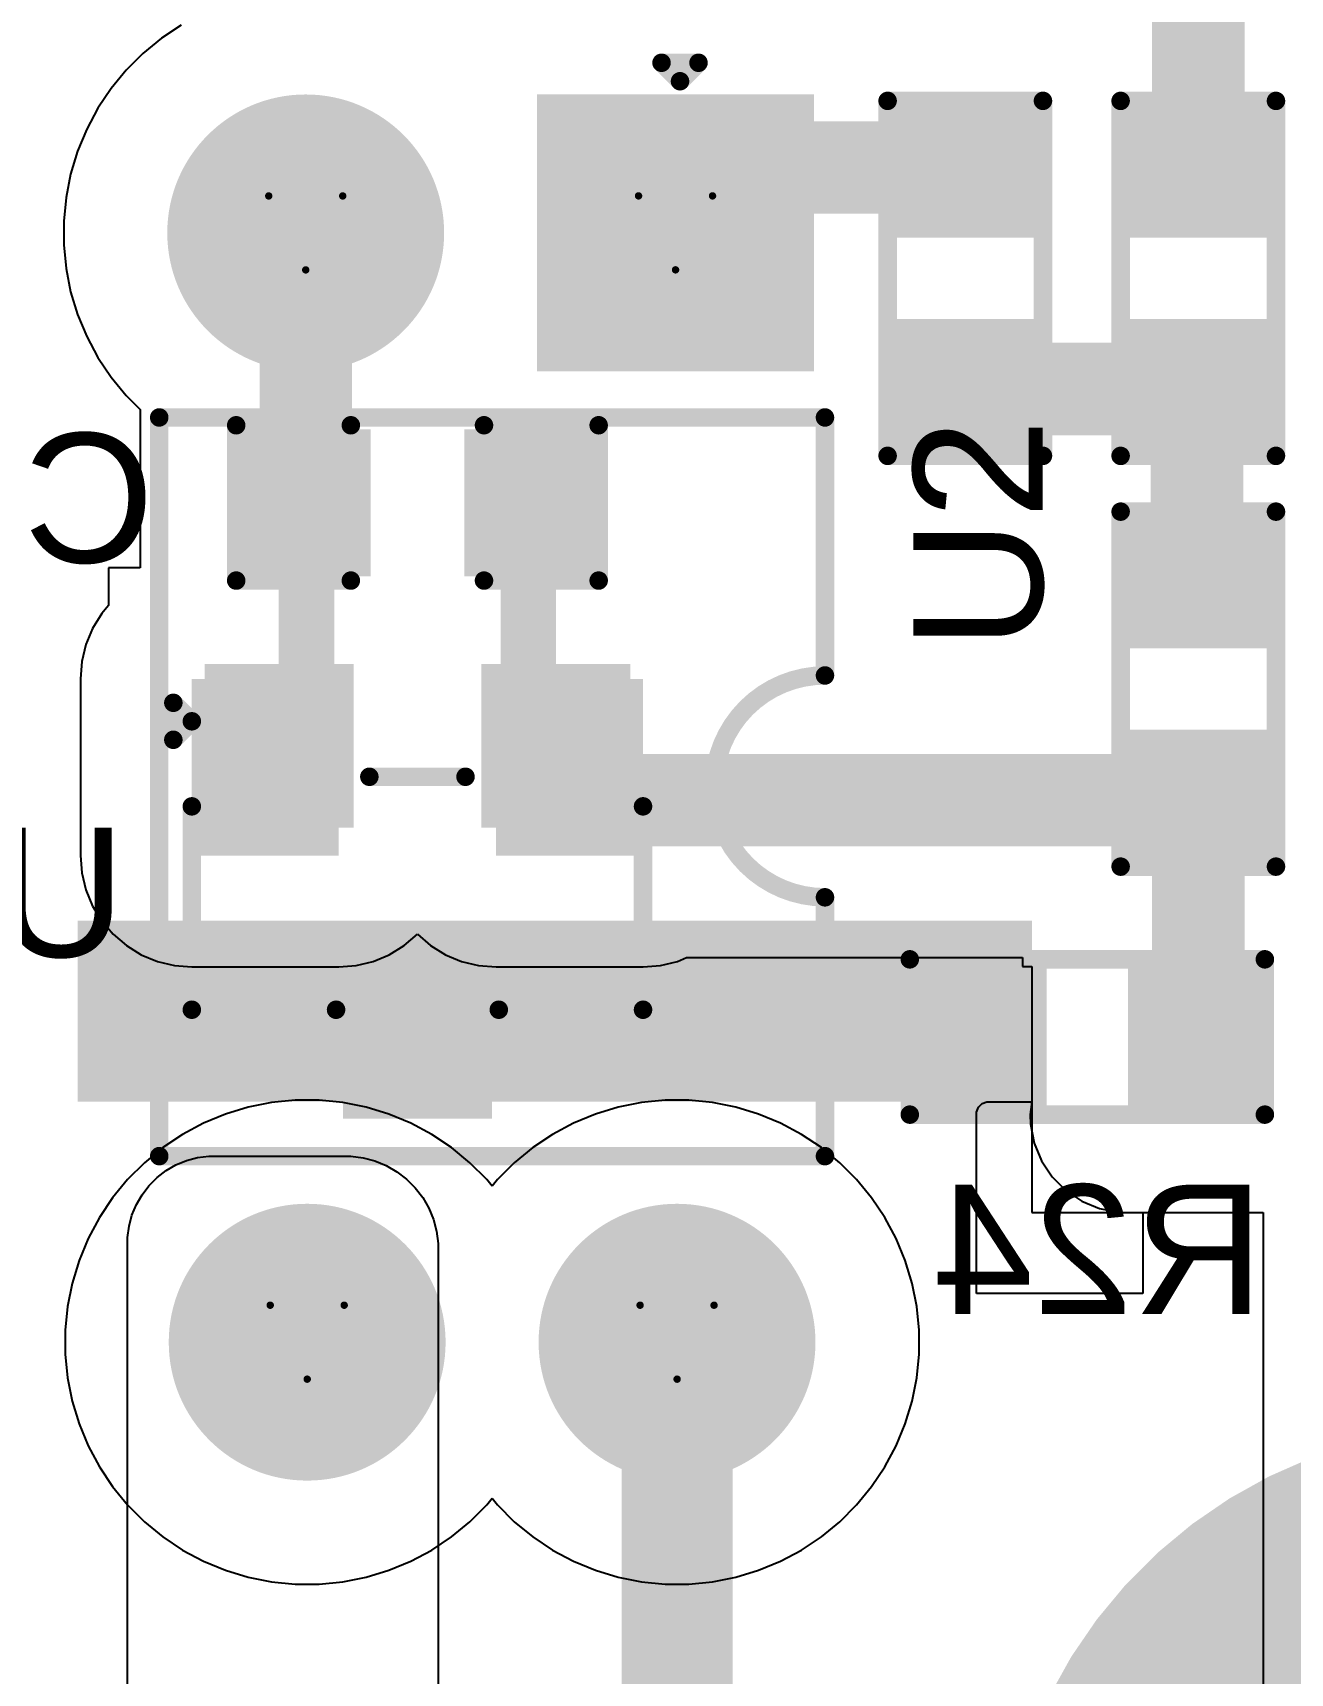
# Model space of a CAD drawing. Header units: inches. Extents: x 0 to 11.2, y -0.2 to 5.5.
# Drawn here: x 1.054 to 1.394, y 1.5865 to 2.0301 of the extents above; entities that cross this region are included whole.
import ezdxf

# ---------------------------------------------------------------- set-up
doc = ezdxf.new("R2010")
doc.units = ezdxf.units.IN
doc.header["$MEASUREMENT"] = 0
for name, color, linetype in [('Bottom Layer', 5, 'Continuous'), ('Bottom Overlay', 54, 'Continuous'), ('Bottom Paste', 16, 'Continuous'), ('Bottom Solder', 6, 'Continuous'), ('Drill Drawing', 1, 'Continuous'), ('Multi-Layer', 9, 'Continuous'), ('Pad Holes', 156, 'Continuous'), ('Top Layer', 1, 'Continuous'), ('Top Overlay', 2, 'Continuous'), ('Top Solder', 216, 'Continuous')]:
    doc.layers.add(name, color=color, linetype=linetype)
doc.styles.add('Arial', font='', dxfattribs={"height": 0.2})
doc.styles.get('Arial').set_extended_font_data('Arial')

# ---------------------------------------------------------------- blocks, each defined once
blk = doc.blocks.new('R___0603_B_30')
at = {"layer": 'Bottom Layer'}
for points in [[(-0.045, -0.0175), (-0.045, 0.0175), (-0.015, 0.0175), (-0.015, -0.0175)], [(0.015, -0.0175), (0.015, 0.0175), (0.045, 0.0175), (0.045, -0.0175)]]:
    blk.add_hatch(color=5, dxfattribs=at).paths.add_polyline_path(points)
at = {"layer": 'Bottom Paste'}
for points in [[(-0.045, -0.0175), (-0.045, 0.0175), (-0.015, 0.0175), (-0.015, -0.0175)], [(0.015, -0.0175), (0.015, 0.0175), (0.045, 0.0175), (0.045, -0.0175)]]:
    blk.add_hatch(color=16, dxfattribs=at).paths.add_polyline_path(points)
at = {"layer": 'Bottom Solder'}
for points in [[(-0.049, -0.0215), (-0.049, 0.0215), (-0.011, 0.0215), (-0.011, -0.0215)], [(0.011, -0.0215), (0.011, 0.0215), (0.049, 0.0215), (0.049, -0.0215)]]:
    blk.add_hatch(color=6, dxfattribs=at).paths.add_polyline_path(points)
at = {"layer": 'Bottom Overlay'}
for points in [[(-0.048, -0.021, 0.005, 0.005, 0), (-0.048, 0.021, 0.005, 0.005, 0)], [(-0.048, 0.021, 0.005, 0.005, 0), (0.048, 0.021, 0.005, 0.005, 0)], [(0.048, -0.021, 0.005, 0.005, 0), (0.048, 0.021, 0.005, 0.005, 0)], [(-0.048, -0.021, 0.005, 0.005, 0), (0.048, -0.021, 0.005, 0.005, 0)]]:
    blk.add_lwpolyline(points, format="xyseb", dxfattribs=at)
for points in [[(-0.04925, 0.021, 0.0025, 0.0025, 1), (-0.04675, 0.021, 0.0025, 0.0025, 1)], [(-0.04925, 0.021, 0.0025, 0.0025, 1), (-0.04675, 0.021, 0.0025, 0.0025, 1)], [(0.04675, 0.021, 0.0025, 0.0025, 1), (0.04925, 0.021, 0.0025, 0.0025, 1)], [(0.04675, 0.021, 0.0025, 0.0025, 1), (0.04925, 0.021, 0.0025, 0.0025, 1)], [(-0.04925, -0.021, 0.0025, 0.0025, 1), (-0.04675, -0.021, 0.0025, 0.0025, 1)], [(-0.04925, -0.021, 0.0025, 0.0025, 1), (-0.04675, -0.021, 0.0025, 0.0025, 1)], [(0.04675, -0.021, 0.0025, 0.0025, 1), (0.04925, -0.021, 0.0025, 0.0025, 1)], [(0.04675, -0.021, 0.0025, 0.0025, 1), (0.04925, -0.021, 0.0025, 0.0025, 1)]]:
    blk.add_lwpolyline(points, format="xyseb", close=True, dxfattribs=at)
blk = doc.blocks.new('R___0603_B_33')
at = {"layer": 'Bottom Layer'}
for points in [[(-0.045, -0.0175), (-0.045, 0.0175), (-0.015, 0.0175), (-0.015, -0.0175)], [(0.015, -0.0175), (0.015, 0.0175), (0.045, 0.0175), (0.045, -0.0175)]]:
    blk.add_hatch(color=5, dxfattribs=at).paths.add_polyline_path(points)
at = {"layer": 'Bottom Paste'}
for points in [[(-0.045, -0.0175), (-0.045, 0.0175), (-0.015, 0.0175), (-0.015, -0.0175)], [(0.015, -0.0175), (0.015, 0.0175), (0.045, 0.0175), (0.045, -0.0175)]]:
    blk.add_hatch(color=16, dxfattribs=at).paths.add_polyline_path(points)
at = {"layer": 'Bottom Solder'}
for points in [[(-0.049, -0.0215), (-0.049, 0.0215), (-0.011, 0.0215), (-0.011, -0.0215)], [(0.011, -0.0215), (0.011, 0.0215), (0.049, 0.0215), (0.049, -0.0215)]]:
    blk.add_hatch(color=6, dxfattribs=at).paths.add_polyline_path(points)
at = {"layer": 'Bottom Overlay'}
for points in [[(-0.048, -0.021, 0.005, 0.005, 0), (-0.048, 0.021, 0.005, 0.005, 0)], [(0.048, 0.021, 0.005, 0.005, 0), (-0.048, 0.021, 0.005, 0.005, 0)], [(0.048, -0.021, 0.005, 0.005, 0), (0.048, 0.021, 0.005, 0.005, 0)], [(0.048, -0.021, 0.005, 0.005, 0), (-0.048, -0.021, 0.005, 0.005, 0)]]:
    blk.add_lwpolyline(points, format="xyseb", dxfattribs=at)
for points in [[(-0.04925, 0.021, 0.0025, 0.0025, 1), (-0.04675, 0.021, 0.0025, 0.0025, 1)], [(-0.04925, 0.021, 0.0025, 0.0025, 1), (-0.04675, 0.021, 0.0025, 0.0025, 1)], [(0.04675, 0.021, 0.0025, 0.0025, 1), (0.04925, 0.021, 0.0025, 0.0025, 1)], [(0.04675, 0.021, 0.0025, 0.0025, 1), (0.04925, 0.021, 0.0025, 0.0025, 1)], [(-0.04925, -0.021, 0.0025, 0.0025, 1), (-0.04675, -0.021, 0.0025, 0.0025, 1)], [(-0.04925, -0.021, 0.0025, 0.0025, 1), (-0.04675, -0.021, 0.0025, 0.0025, 1)], [(0.04675, -0.021, 0.0025, 0.0025, 1), (0.04925, -0.021, 0.0025, 0.0025, 1)], [(0.04675, -0.021, 0.0025, 0.0025, 1), (0.04925, -0.021, 0.0025, 0.0025, 1)]]:
    blk.add_lwpolyline(points, format="xyseb", close=True, dxfattribs=at)
blk = doc.blocks.new('SOT_23_B_80')
at = {"layer": 'Bottom Layer'}
for points in [[(-0.05354, 0.05748), (-0.02126, 0.05748), (-0.02126, 0.02126), (-0.05354, 0.02126)], [(0.02126, 0.05748), (0.05354, 0.05748), (0.05354, 0.02126), (0.02126, 0.02126)], [(-0.01614, -0.02126), (0.01614, -0.02126), (0.01614, -0.05748), (-0.01614, -0.05748)]]:
    blk.add_hatch(color=5, dxfattribs=at).paths.add_polyline_path(points)
at = {"layer": 'Bottom Paste'}
for points in [[(-0.05354, 0.05748), (-0.02126, 0.05748), (-0.02126, 0.02126), (-0.05354, 0.02126)], [(0.02126, 0.05748), (0.05354, 0.05748), (0.05354, 0.02126), (0.02126, 0.02126)], [(-0.01614, -0.02126), (0.01614, -0.02126), (0.01614, -0.05748), (-0.01614, -0.05748)]]:
    blk.add_hatch(color=16, dxfattribs=at).paths.add_polyline_path(points)
at = {"layer": 'Bottom Solder'}
for points in [[(-0.05754, 0.06148), (-0.01726, 0.06148), (-0.01726, 0.01726), (-0.05754, 0.01726)], [(0.01726, 0.06148), (0.05754, 0.06148), (0.05754, 0.01726), (0.01726, 0.01726)], [(-0.02014, -0.01726), (0.02014, -0.01726), (0.02014, -0.06148), (-0.02014, -0.06148)]]:
    blk.add_hatch(color=6, dxfattribs=at).paths.add_polyline_path(points)
at = {"layer": 'Bottom Overlay'}
for points in [[(-0.066, 0.051, 0.005, 0.005, 0), (-0.061, 0.046, 0.005, 0.005, 0)], [(-0.066, 0.041, 0.005, 0.005, 0), (-0.066, 0.051, 0.005, 0.005, 0)], [(-0.066, 0.041, 0.005, 0.005, 0), (-0.061, 0.046, 0.005, 0.005, 0)], [(-0.013, 0.031, 0.005, 0.005, 0), (0.013, 0.031, 0.005, 0.005, 0)], [(-0.061, -0.032, 0.005, 0.005, 0), (-0.061, 0.023, 0.005, 0.005, 0)], [(0.061, -0.032, 0.005, 0.005, 0), (0.061, 0.023, 0.005, 0.005, 0)], [(-0.061, -0.032, 0.005, 0.005, 0), (-0.022, -0.032, 0.005, 0.005, 0)], [(0.022, -0.032, 0.005, 0.005, 0), (0.061, -0.032, 0.005, 0.005, 0)]]:
    blk.add_lwpolyline(points, format="xyseb", dxfattribs=at)
for points in [[(-0.06725, 0.051, 0.0025, 0.0025, 1), (-0.06475, 0.051, 0.0025, 0.0025, 1)], [(-0.06725, 0.051, 0.0025, 0.0025, 1), (-0.06475, 0.051, 0.0025, 0.0025, 1)], [(-0.06225, 0.046, 0.0025, 0.0025, 1), (-0.05975, 0.046, 0.0025, 0.0025, 1)], [(-0.06225, 0.046, 0.0025, 0.0025, 1), (-0.05975, 0.046, 0.0025, 0.0025, 1)], [(-0.06725, 0.041, 0.0025, 0.0025, 1), (-0.06475, 0.041, 0.0025, 0.0025, 1)], [(-0.06725, 0.041, 0.0025, 0.0025, 1), (-0.06475, 0.041, 0.0025, 0.0025, 1)], [(-0.01425, 0.031, 0.0025, 0.0025, 1), (-0.01175, 0.031, 0.0025, 0.0025, 1)], [(0.01175, 0.031, 0.0025, 0.0025, 1), (0.01425, 0.031, 0.0025, 0.0025, 1)], [(-0.06225, 0.023, 0.0025, 0.0025, 1), (-0.05975, 0.023, 0.0025, 0.0025, 1)], [(0.05975, 0.023, 0.0025, 0.0025, 1), (0.06225, 0.023, 0.0025, 0.0025, 1)], [(-0.06225, -0.032, 0.0025, 0.0025, 1), (-0.05975, -0.032, 0.0025, 0.0025, 1)], [(-0.06225, -0.032, 0.0025, 0.0025, 1), (-0.05975, -0.032, 0.0025, 0.0025, 1)], [(-0.02325, -0.032, 0.0025, 0.0025, 1), (-0.02075, -0.032, 0.0025, 0.0025, 1)], [(0.02075, -0.032, 0.0025, 0.0025, 1), (0.02325, -0.032, 0.0025, 0.0025, 1)], [(0.05975, -0.032, 0.0025, 0.0025, 1), (0.06225, -0.032, 0.0025, 0.0025, 1)], [(0.05975, -0.032, 0.0025, 0.0025, 1), (0.06225, -0.032, 0.0025, 0.0025, 1)]]:
    blk.add_lwpolyline(points, format="xyseb", close=True, dxfattribs=at)
blk = doc.blocks.new('DIP_4_81')
at = {"layer": 'Bottom Layer'}
blk.add_hatch(color=5, dxfattribs=at).paths.add_polyline_path([(-0.18544, 0.01436), (-0.18544, 0.08522), (-0.11457, 0.08522), (-0.11457, 0.01436)])
h = blk.add_hatch(color=5, dxfattribs=at)
edge = h.paths.add_edge_path()
edge.add_arc((0.15, 0.05019), 0.03543, 0, 360)
h = blk.add_hatch(color=5, dxfattribs=at)
edge = h.paths.add_edge_path()
edge.add_arc((-0.15, -0.05021), 0.03543, 0, 360)
h = blk.add_hatch(color=5, dxfattribs=at)
edge = h.paths.add_edge_path()
edge.add_arc((0.15, -0.04981), 0.03543, 0, 360)
at = {"layer": 'Bottom Solder'}
blk.add_hatch(color=6, dxfattribs=at).paths.add_polyline_path([(-0.18744, 0.01236), (-0.18744, 0.08722), (-0.11257, 0.08722), (-0.11257, 0.01236)])
h = blk.add_hatch(color=6, dxfattribs=at)
edge = h.paths.add_edge_path()
edge.add_arc((0.15, 0.05019), 0.03743, 0, 360)
h = blk.add_hatch(color=6, dxfattribs=at)
edge = h.paths.add_edge_path()
edge.add_arc((-0.15, -0.05021), 0.03743, 0, 360)
h = blk.add_hatch(color=6, dxfattribs=at)
edge = h.paths.add_edge_path()
edge.add_arc((0.15, -0.04981), 0.03743, 0, 360)
at = {"layer": 'Multi-Layer'}
blk.add_hatch(color=9, dxfattribs=at).paths.add_polyline_path([(-0.18544, 0.01436), (-0.18544, 0.08522), (-0.11457, 0.08522), (-0.11457, 0.01436)])
h = blk.add_hatch(color=9, dxfattribs=at)
edge = h.paths.add_edge_path()
edge.add_arc((0.15, 0.05019), 0.03543, 0, 360)
h = blk.add_hatch(color=9, dxfattribs=at)
edge = h.paths.add_edge_path()
edge.add_arc((-0.15, -0.05021), 0.03543, 0, 360)
h = blk.add_hatch(color=9, dxfattribs=at)
edge = h.paths.add_edge_path()
edge.add_arc((0.15, -0.04981), 0.03543, 0, 360)
at = {"layer": 'Pad Holes'}
h = blk.add_hatch(color=7, dxfattribs=at)
edge = h.paths.add_edge_path()
edge.add_arc((-0.15, 0.04979), 0.01969, 0, 360)
h = blk.add_hatch(color=7, dxfattribs=at)
edge = h.paths.add_edge_path()
edge.add_arc((0.15, 0.0502), 0.01969, 0, 360)
h = blk.add_hatch(color=7, dxfattribs=at)
edge = h.paths.add_edge_path()
edge.add_arc((-0.14999, -0.0502), 0.01969, 0, 360)
h = blk.add_hatch(color=7, dxfattribs=at)
edge = h.paths.add_edge_path()
edge.add_arc((0.15, -0.0498), 0.01969, 0, 360)
at = {"layer": 'Top Layer'}
blk.add_hatch(color=1, dxfattribs=at).paths.add_polyline_path([(-0.18544, 0.01436), (-0.18544, 0.08522), (-0.11457, 0.08522), (-0.11457, 0.01436)])
h = blk.add_hatch(color=1, dxfattribs=at)
edge = h.paths.add_edge_path()
edge.add_arc((0.15, 0.05019), 0.03543, 0, 360)
h = blk.add_hatch(color=1, dxfattribs=at)
edge = h.paths.add_edge_path()
edge.add_arc((-0.15, -0.05021), 0.03543, 0, 360)
h = blk.add_hatch(color=1, dxfattribs=at)
edge = h.paths.add_edge_path()
edge.add_arc((0.15, -0.04981), 0.03543, 0, 360)
at = {"layer": 'Top Solder'}
blk.add_hatch(color=216, dxfattribs=at).paths.add_polyline_path([(-0.18744, 0.01236), (-0.18744, 0.08722), (-0.11257, 0.08722), (-0.11257, 0.01236)])
h = blk.add_hatch(color=216, dxfattribs=at)
edge = h.paths.add_edge_path()
edge.add_arc((0.15, 0.05019), 0.03743, 0, 360)
h = blk.add_hatch(color=216, dxfattribs=at)
edge = h.paths.add_edge_path()
edge.add_arc((-0.15, -0.05021), 0.03743, 0, 360)
h = blk.add_hatch(color=216, dxfattribs=at)
edge = h.paths.add_edge_path()
edge.add_arc((0.15, -0.04981), 0.03743, 0, 360)
at = {"layer": 'Top Overlay'}
for points in [[(-0.03031, 0.09019, 0.005, 0.005, 0), (-0.10008, 0.09019, 0.005, 0.005, 0)], [(-0.10008, -0.08981, 0.005, 0.005, 0), (-0.10008, 0.09019, 0.005, 0.005, 0)], [(0.02969, 0.09019, 0.005, 0.005, -1), (-0.03031, 0.09019, 0.005, 0.005, 0)], [(0.02969, 0.09019, 0.005, 0.005, 0), (0.09969, 0.09019, 0.005, 0.005, 0)], [(0.09969, -0.08981, 0.005, 0.005, 0), (0.09969, 0.09019, 0.005, 0.005, 0)], [(-0.191, 0.051, 0.005, 0.005, 0), (-0.196, 0.056, 0.005, 0.005, 0)], [(-0.196, 0.046, 0.005, 0.005, 0), (-0.196, 0.056, 0.005, 0.005, 0)], [(-0.196, 0.046, 0.005, 0.005, 0), (-0.191, 0.051, 0.005, 0.005, 0)], [(0.09969, -0.08981, 0.005, 0.005, 0), (-0.10008, -0.08981, 0.005, 0.005, 0)]]:
    blk.add_lwpolyline(points, format="xyseb", dxfattribs=at)
for points in [[(-0.10133, 0.09019, 0.0025, 0.0025, 1), (-0.09883, 0.09019, 0.0025, 0.0025, 1)], [(-0.10133, 0.09019, 0.0025, 0.0025, 1), (-0.09883, 0.09019, 0.0025, 0.0025, 1)], [(-0.03156, 0.09019, 0.0025, 0.0025, 1), (-0.02906, 0.09019, 0.0025, 0.0025, 1)], [(-0.03156, 0.09019, 0.0025, 0.0025, 1), (-0.02906, 0.09019, 0.0025, 0.0025, 1)], [(0.02844, 0.09019, 0.0025, 0.0025, 1), (0.03094, 0.09019, 0.0025, 0.0025, 1)], [(0.02844, 0.09019, 0.0025, 0.0025, 1), (0.03094, 0.09019, 0.0025, 0.0025, 1)], [(0.09844, 0.09019, 0.0025, 0.0025, 1), (0.10094, 0.09019, 0.0025, 0.0025, 1)], [(0.09844, 0.09019, 0.0025, 0.0025, 1), (0.10094, 0.09019, 0.0025, 0.0025, 1)], [(-0.19725, 0.056, 0.0025, 0.0025, 1), (-0.19475, 0.056, 0.0025, 0.0025, 1)], [(-0.19725, 0.056, 0.0025, 0.0025, 1), (-0.19475, 0.056, 0.0025, 0.0025, 1)], [(-0.19225, 0.051, 0.0025, 0.0025, 1), (-0.18975, 0.051, 0.0025, 0.0025, 1)], [(-0.19225, 0.051, 0.0025, 0.0025, 1), (-0.18975, 0.051, 0.0025, 0.0025, 1)], [(-0.19725, 0.046, 0.0025, 0.0025, 1), (-0.19475, 0.046, 0.0025, 0.0025, 1)], [(-0.19725, 0.046, 0.0025, 0.0025, 1), (-0.19475, 0.046, 0.0025, 0.0025, 1)], [(-0.10133, -0.08981, 0.0025, 0.0025, 1), (-0.09883, -0.08981, 0.0025, 0.0025, 1)], [(-0.10133, -0.08981, 0.0025, 0.0025, 1), (-0.09883, -0.08981, 0.0025, 0.0025, 1)], [(0.09844, -0.08981, 0.0025, 0.0025, 1), (0.10094, -0.08981, 0.0025, 0.0025, 1)], [(0.09844, -0.08981, 0.0025, 0.0025, 1), (0.10094, -0.08981, 0.0025, 0.0025, 1)]]:
    blk.add_lwpolyline(points, format="xyseb", close=True, dxfattribs=at)
blk = doc.blocks.new('R___0603_B_84')
at = {"layer": 'Bottom Layer'}
for points in [[(-0.045, -0.0175), (-0.045, 0.0175), (-0.015, 0.0175), (-0.015, -0.0175)], [(0.015, -0.0175), (0.015, 0.0175), (0.045, 0.0175), (0.045, -0.0175)]]:
    blk.add_hatch(color=5, dxfattribs=at).paths.add_polyline_path(points)
at = {"layer": 'Bottom Paste'}
for points in [[(-0.045, -0.0175), (-0.045, 0.0175), (-0.015, 0.0175), (-0.015, -0.0175)], [(0.015, -0.0175), (0.015, 0.0175), (0.045, 0.0175), (0.045, -0.0175)]]:
    blk.add_hatch(color=16, dxfattribs=at).paths.add_polyline_path(points)
at = {"layer": 'Bottom Solder'}
for points in [[(-0.049, -0.0215), (-0.049, 0.0215), (-0.011, 0.0215), (-0.011, -0.0215)], [(0.011, -0.0215), (0.011, 0.0215), (0.049, 0.0215), (0.049, -0.0215)]]:
    blk.add_hatch(color=6, dxfattribs=at).paths.add_polyline_path(points)
at = {"layer": 'Bottom Overlay'}
for points in [[(-0.048, 0.021, 0.005, 0.005, 0), (-0.048, -0.021, 0.005, 0.005, 0)], [(-0.048, 0.021, 0.005, 0.005, 0), (0.048, 0.021, 0.005, 0.005, 0)], [(0.048, 0.021, 0.005, 0.005, 0), (0.048, -0.021, 0.005, 0.005, 0)], [(-0.048, -0.021, 0.005, 0.005, 0), (0.048, -0.021, 0.005, 0.005, 0)]]:
    blk.add_lwpolyline(points, format="xyseb", dxfattribs=at)
for points in [[(-0.04925, 0.021, 0.0025, 0.0025, 1), (-0.04675, 0.021, 0.0025, 0.0025, 1)], [(-0.04925, 0.021, 0.0025, 0.0025, 1), (-0.04675, 0.021, 0.0025, 0.0025, 1)], [(0.04675, 0.021, 0.0025, 0.0025, 1), (0.04925, 0.021, 0.0025, 0.0025, 1)], [(0.04675, 0.021, 0.0025, 0.0025, 1), (0.04925, 0.021, 0.0025, 0.0025, 1)], [(-0.04925, -0.021, 0.0025, 0.0025, 1), (-0.04675, -0.021, 0.0025, 0.0025, 1)], [(-0.04925, -0.021, 0.0025, 0.0025, 1), (-0.04675, -0.021, 0.0025, 0.0025, 1)], [(0.04675, -0.021, 0.0025, 0.0025, 1), (0.04925, -0.021, 0.0025, 0.0025, 1)], [(0.04675, -0.021, 0.0025, 0.0025, 1), (0.04925, -0.021, 0.0025, 0.0025, 1)]]:
    blk.add_lwpolyline(points, format="xyseb", close=True, dxfattribs=at)
blk = doc.blocks.new('R___0603_B_86')
at = {"layer": 'Bottom Layer'}
for points in [[(-0.045, -0.0175), (-0.045, 0.0175), (-0.015, 0.0175), (-0.015, -0.0175)], [(0.015, -0.0175), (0.015, 0.0175), (0.045, 0.0175), (0.045, -0.0175)]]:
    blk.add_hatch(color=5, dxfattribs=at).paths.add_polyline_path(points)
at = {"layer": 'Bottom Paste'}
for points in [[(-0.045, -0.0175), (-0.045, 0.0175), (-0.015, 0.0175), (-0.015, -0.0175)], [(0.015, -0.0175), (0.015, 0.0175), (0.045, 0.0175), (0.045, -0.0175)]]:
    blk.add_hatch(color=16, dxfattribs=at).paths.add_polyline_path(points)
at = {"layer": 'Bottom Solder'}
for points in [[(-0.049, -0.0215), (-0.049, 0.0215), (-0.011, 0.0215), (-0.011, -0.0215)], [(0.011, -0.0215), (0.011, 0.0215), (0.049, 0.0215), (0.049, -0.0215)]]:
    blk.add_hatch(color=6, dxfattribs=at).paths.add_polyline_path(points)
at = {"layer": 'Bottom Overlay'}
for points in [[(-0.048, 0.021, 0.005, 0.005, 0), (-0.048, -0.021, 0.005, 0.005, 0)], [(-0.048, 0.021, 0.005, 0.005, 0), (0.048, 0.021, 0.005, 0.005, 0)], [(0.048, 0.021, 0.005, 0.005, 0), (0.048, -0.021, 0.005, 0.005, 0)], [(-0.048, -0.021, 0.005, 0.005, 0), (0.048, -0.021, 0.005, 0.005, 0)]]:
    blk.add_lwpolyline(points, format="xyseb", dxfattribs=at)
for points in [[(-0.04925, 0.021, 0.0025, 0.0025, 1), (-0.04675, 0.021, 0.0025, 0.0025, 1)], [(-0.04925, 0.021, 0.0025, 0.0025, 1), (-0.04675, 0.021, 0.0025, 0.0025, 1)], [(0.04675, 0.021, 0.0025, 0.0025, 1), (0.04925, 0.021, 0.0025, 0.0025, 1)], [(0.04675, 0.021, 0.0025, 0.0025, 1), (0.04925, 0.021, 0.0025, 0.0025, 1)], [(-0.04925, -0.021, 0.0025, 0.0025, 1), (-0.04675, -0.021, 0.0025, 0.0025, 1)], [(-0.04925, -0.021, 0.0025, 0.0025, 1), (-0.04675, -0.021, 0.0025, 0.0025, 1)], [(0.04675, -0.021, 0.0025, 0.0025, 1), (0.04925, -0.021, 0.0025, 0.0025, 1)], [(0.04675, -0.021, 0.0025, 0.0025, 1), (0.04925, -0.021, 0.0025, 0.0025, 1)]]:
    blk.add_lwpolyline(points, format="xyseb", close=True, dxfattribs=at)
blk = doc.blocks.new('C___0603_B_92')
at = {"layer": 'Bottom Layer'}
for points in [[(-0.045, -0.0175), (-0.045, 0.0175), (-0.015, 0.0175), (-0.015, -0.0175)], [(0.015, -0.0175), (0.015, 0.0175), (0.045, 0.0175), (0.045, -0.0175)]]:
    blk.add_hatch(color=5, dxfattribs=at).paths.add_polyline_path(points)
at = {"layer": 'Bottom Paste'}
for points in [[(-0.045, -0.0175), (-0.045, 0.0175), (-0.015, 0.0175), (-0.015, -0.0175)], [(0.015, -0.0175), (0.015, 0.0175), (0.045, 0.0175), (0.045, -0.0175)]]:
    blk.add_hatch(color=16, dxfattribs=at).paths.add_polyline_path(points)
at = {"layer": 'Bottom Solder'}
for points in [[(-0.04736, -0.01986), (-0.04736, 0.01986), (-0.01264, 0.01986), (-0.01264, -0.01986)], [(0.01264, -0.01986), (0.01264, 0.01986), (0.04736, 0.01986), (0.04736, -0.01986)]]:
    blk.add_hatch(color=6, dxfattribs=at).paths.add_polyline_path(points)
at = {"layer": 'Bottom Overlay'}
for points in [[(-0.018, 0.021, 0.005, 0.005, 0), (-0.049, 0.021, 0.005, 0.005, 0)], [(-0.049, 0.021, 0.005, 0.005, 0), (-0.049, -0.021, 0.005, 0.005, 0)], [(0.049, 0.021, 0.005, 0.005, 0), (0.018, 0.021, 0.005, 0.005, 0)], [(0.049, 0.021, 0.005, 0.005, 0), (0.049, -0.021, 0.005, 0.005, 0)], [(-0.018, -0.021, 0.005, 0.005, 0), (-0.049, -0.021, 0.005, 0.005, 0)], [(0.049, -0.021, 0.005, 0.005, 0), (0.018, -0.021, 0.005, 0.005, 0)]]:
    blk.add_lwpolyline(points, format="xyseb", dxfattribs=at)
for points in [[(-0.05025, 0.021, 0.0025, 0.0025, 1), (-0.04775, 0.021, 0.0025, 0.0025, 1)], [(-0.05025, 0.021, 0.0025, 0.0025, 1), (-0.04775, 0.021, 0.0025, 0.0025, 1)], [(-0.01925, 0.021, 0.0025, 0.0025, 1), (-0.01675, 0.021, 0.0025, 0.0025, 1)], [(0.01675, 0.021, 0.0025, 0.0025, 1), (0.01925, 0.021, 0.0025, 0.0025, 1)], [(0.04775, 0.021, 0.0025, 0.0025, 1), (0.05025, 0.021, 0.0025, 0.0025, 1)], [(0.04775, 0.021, 0.0025, 0.0025, 1), (0.05025, 0.021, 0.0025, 0.0025, 1)], [(-0.05025, -0.021, 0.0025, 0.0025, 1), (-0.04775, -0.021, 0.0025, 0.0025, 1)], [(-0.05025, -0.021, 0.0025, 0.0025, 1), (-0.04775, -0.021, 0.0025, 0.0025, 1)], [(-0.01925, -0.021, 0.0025, 0.0025, 1), (-0.01675, -0.021, 0.0025, 0.0025, 1)], [(0.01675, -0.021, 0.0025, 0.0025, 1), (0.01925, -0.021, 0.0025, 0.0025, 1)], [(0.04775, -0.021, 0.0025, 0.0025, 1), (0.05025, -0.021, 0.0025, 0.0025, 1)], [(0.04775, -0.021, 0.0025, 0.0025, 1), (0.05025, -0.021, 0.0025, 0.0025, 1)]]:
    blk.add_lwpolyline(points, format="xyseb", close=True, dxfattribs=at)

msp = doc.modelspace()

# ---------------------------------------------------------------- hatches: boundary and pattern name
at = {"layer": 'Bottom Layer'}
for points in [[(1.13674, 1.85539), (1.097, 1.85539), (1.097, 1.80761), (1.13674, 1.80761)], [(1.17926, 1.80761), (1.219, 1.80761), (1.219, 1.85539), (1.17926, 1.85539)], [(1.06611, 1.74104), (1.32413, 1.74104), (1.32413, 1.79), (1.06611, 1.79)]]:
    msp.add_hatch(color=5, dxfattribs=at).paths.add_polyline_path(points)

# ---------------------------------------------------------------- linework, layer by layer
for p, q in [((1.09411, 2.03219), (1.08876, 2.02862)), ((1.08876, 2.02862), (1.08379, 2.02454)), ((1.08379, 2.02454), (1.07925, 2.01999)), ((1.07925, 2.01999), (1.07517, 2.01502)), ((1.07517, 2.01502), (1.0716, 2.00968)), ((1.0716, 2.00968), (1.06857, 2.00401)), ((1.06857, 2.00401), (1.06611, 1.99807)), ((1.06611, 1.99807), (1.06424, 1.99191)), ((1.06424, 1.99191), (1.06299, 1.98561)), ((1.06299, 1.98561), (1.06236, 1.97921)), ((1.06236, 1.97921), (1.06236, 1.97278)), ((1.06236, 1.97278), (1.06299, 1.96638)), ((1.06299, 1.96638), (1.06424, 1.96008)), ((1.06424, 1.96008), (1.06611, 1.95393)), ((1.06611, 1.95393), (1.06857, 1.94799)), ((1.06857, 1.94799), (1.0716, 1.94232)), ((1.0716, 1.94232), (1.07517, 1.93697)), ((1.07517, 1.93697), (1.07925, 1.932)), ((1.07925, 1.932), (1.083, 1.92825)), ((1.083, 1.92825), (1.083, 1.88539)), ((1.083, 1.88539), (1.07446, 1.88539)), ((1.07446, 1.88539), (1.07446, 1.87519)), ((1.07265, 1.87308), (1.07019, 1.86905)), ((1.07446, 1.87519), (1.07265, 1.87308)), ((1.07019, 1.86905), (1.06838, 1.86469)), ((1.06838, 1.86469), (1.06728, 1.8601)), ((1.06728, 1.8601), (1.06691, 1.85539)), ((1.06691, 1.85539), (1.06691, 1.80761)), ((1.06691, 1.80761), (1.06728, 1.8029)), ((1.06728, 1.8029), (1.06838, 1.79831)), ((1.06838, 1.79831), (1.07019, 1.79395)), ((1.07019, 1.79395), (1.07265, 1.78992)), ((1.07265, 1.78992), (1.07572, 1.78633)), ((1.07572, 1.78633), (1.07931, 1.78326)), ((1.15443, 1.78326), (1.158, 1.78631)), ((1.158, 1.78631), (1.16157, 1.78326)), ((1.07931, 1.78326), (1.08334, 1.7808)), ((1.08334, 1.7808), (1.0877, 1.77899)), ((1.0877, 1.77899), (1.09229, 1.77789)), ((1.14145, 1.77789), (1.14604, 1.77899)), ((1.14604, 1.77899), (1.1504, 1.7808)), ((1.1504, 1.7808), (1.15443, 1.78326)), ((1.16157, 1.78326), (1.1656, 1.7808)), ((1.1656, 1.7808), (1.16996, 1.77899)), ((1.16996, 1.77899), (1.17455, 1.77789)), ((1.22371, 1.77789), (1.2283, 1.77899)), ((1.2283, 1.77899), (1.23078, 1.78002)), ((1.23078, 1.78002), (1.32163, 1.78002)), ((1.32163, 1.78002), (1.32163, 1.77761)), ((1.09229, 1.77789), (1.097, 1.77752)), ((1.097, 1.77752), (1.13674, 1.77752)), ((1.13674, 1.77752), (1.14145, 1.77789)), ((1.17455, 1.77789), (1.17926, 1.77752)), ((1.17926, 1.77752), (1.219, 1.77752)), ((1.219, 1.77752), (1.22371, 1.77789)), ((1.32163, 1.77761), (1.32413, 1.77761)), ((1.32413, 1.77761), (1.32413, 1.71104)), ((1.11227, 1.73954), (1.10612, 1.73768)), ((1.11858, 1.7408), (1.11227, 1.73954)), ((1.12498, 1.74143), (1.11858, 1.7408)), ((1.1314, 1.74143), (1.12498, 1.74143)), ((1.1378, 1.7408), (1.1314, 1.74143)), ((1.14411, 1.73954), (1.1378, 1.7408)), ((1.15026, 1.73768), (1.14411, 1.73954)), ((1.21227, 1.73954), (1.20612, 1.73768)), ((1.21858, 1.7408), (1.21227, 1.73954)), ((1.22498, 1.74143), (1.21858, 1.7408)), ((1.2314, 1.74143), (1.22498, 1.74143)), ((1.2378, 1.7408), (1.2314, 1.74143)), ((1.24411, 1.73954), (1.2378, 1.7408)), ((1.25026, 1.73768), (1.24411, 1.73954)), ((1.30913, 1.73824), (1.30966, 1.73952)), ((1.30966, 1.73952), (1.31065, 1.74051)), ((1.31065, 1.74051), (1.31193, 1.74104)), ((1.31193, 1.74104), (1.31263, 1.74104)), ((1.31263, 1.74104), (1.31263, 1.74104)), ((1.31263, 1.74104), (1.32413, 1.74104)), ((1.32413, 1.74104), (1.32363, 1.73754)), ((1.10018, 1.73522), (1.09451, 1.73219)), ((1.10612, 1.73768), (1.10018, 1.73522)), ((1.1562, 1.73522), (1.15026, 1.73768)), ((1.16187, 1.73219), (1.1562, 1.73522)), ((1.20018, 1.73522), (1.19451, 1.73219)), ((1.20612, 1.73768), (1.20018, 1.73522)), ((1.2562, 1.73522), (1.25026, 1.73768)), ((1.26187, 1.73219), (1.2562, 1.73522)), ((1.30913, 1.73754), (1.30913, 1.73824)), ((1.30913, 1.68921), (1.30913, 1.73754)), ((1.32363, 1.73754), (1.32376, 1.73494)), ((1.32376, 1.73494), (1.32477, 1.72985)), ((1.09451, 1.73219), (1.08916, 1.72862)), ((1.16722, 1.72862), (1.16187, 1.73219)), ((1.19451, 1.73219), (1.18916, 1.72862)), ((1.26722, 1.72862), (1.26187, 1.73219)), ((1.08916, 1.72862), (1.08419, 1.72454)), ((1.17219, 1.72454), (1.16722, 1.72862)), ((1.18916, 1.72862), (1.18419, 1.72454)), ((1.27219, 1.72454), (1.26722, 1.72862)), ((1.32477, 1.72985), (1.32676, 1.72505)), ((1.08419, 1.72454), (1.07965, 1.71999)), ((1.17673, 1.71999), (1.17219, 1.72454)), ((1.18419, 1.72454), (1.17965, 1.71999)), ((1.27673, 1.71999), (1.27219, 1.72454)), ((1.32676, 1.72505), (1.32965, 1.72073)), ((1.07965, 1.71999), (1.07557, 1.71502)), ((1.17819, 1.71821), (1.17673, 1.71999)), ((1.17965, 1.71999), (1.17819, 1.71821)), ((1.28081, 1.71502), (1.27673, 1.71999)), ((1.32965, 1.72073), (1.33332, 1.71706)), ((1.33332, 1.71706), (1.33764, 1.71417)), ((1.07557, 1.71502), (1.072, 1.70968)), ((1.28438, 1.70968), (1.28081, 1.71502)), ((1.33764, 1.71417), (1.34244, 1.71218)), ((1.072, 1.70968), (1.06897, 1.70401)), ((1.28741, 1.70401), (1.28438, 1.70968)), ((1.32413, 1.71104), (1.38663, 1.71104)), ((1.34244, 1.71218), (1.34753, 1.71117)), ((1.34753, 1.71117), (1.35013, 1.71104)), ((1.35013, 1.71104), (1.35013, 1.71104)), ((1.35013, 1.71104), (1.35413, 1.71104)), ((1.35413, 1.71104), (1.35413, 1.68921)), ((1.38663, 1.71104), (1.38663, 1.49536)), ((1.06897, 1.70401), (1.06651, 1.69807)), ((1.28987, 1.69807), (1.28741, 1.70401)), ((1.06651, 1.69807), (1.06464, 1.69191)), ((1.29174, 1.69191), (1.28987, 1.69807)), ((1.06464, 1.69191), (1.06339, 1.68561)), ((1.29299, 1.68561), (1.29174, 1.69191)), ((1.35413, 1.68921), (1.30913, 1.68921)), ((1.06339, 1.68561), (1.06276, 1.67921)), ((1.29362, 1.67921), (1.29299, 1.68561)), ((1.06276, 1.67921), (1.06276, 1.67278)), ((1.29362, 1.67278), (1.29362, 1.67921)), ((1.06276, 1.67278), (1.06339, 1.66638)), ((1.29299, 1.66638), (1.29362, 1.67278)), ((1.06339, 1.66638), (1.06464, 1.66008)), ((1.29174, 1.66008), (1.29299, 1.66638)), ((1.06464, 1.66008), (1.06651, 1.65393)), ((1.28987, 1.65393), (1.29174, 1.66008)), ((1.06651, 1.65393), (1.06897, 1.64799)), ((1.28741, 1.64799), (1.28987, 1.65393)), ((1.06897, 1.64799), (1.072, 1.64232)), ((1.28438, 1.64232), (1.28741, 1.64799)), ((1.072, 1.64232), (1.07557, 1.63697)), ((1.28081, 1.63697), (1.28438, 1.64232)), ((1.07557, 1.63697), (1.07965, 1.632)), ((1.27673, 1.632), (1.28081, 1.63697)), ((1.17673, 1.632), (1.17819, 1.63378)), ((1.17819, 1.63378), (1.17965, 1.632)), ((1.07965, 1.632), (1.08419, 1.62745)), ((1.17219, 1.62745), (1.17673, 1.632)), ((1.17965, 1.632), (1.18419, 1.62745)), ((1.27219, 1.62745), (1.27673, 1.632)), ((1.08419, 1.62745), (1.08916, 1.62338)), ((1.16722, 1.62338), (1.17219, 1.62745)), ((1.18419, 1.62745), (1.18916, 1.62338)), ((1.26722, 1.62338), (1.27219, 1.62745)), ((1.08916, 1.62338), (1.09451, 1.6198)), ((1.09451, 1.6198), (1.10018, 1.61677)), ((1.1562, 1.61677), (1.16187, 1.6198)), ((1.16187, 1.6198), (1.16722, 1.62338)), ((1.18916, 1.62338), (1.19451, 1.6198)), ((1.19451, 1.6198), (1.20018, 1.61677)), ((1.2562, 1.61677), (1.26187, 1.6198)), ((1.26187, 1.6198), (1.26722, 1.62338)), ((1.10018, 1.61677), (1.10612, 1.61431)), ((1.15026, 1.61431), (1.1562, 1.61677)), ((1.20018, 1.61677), (1.20612, 1.61431)), ((1.25026, 1.61431), (1.2562, 1.61677)), ((1.10612, 1.61431), (1.11227, 1.61245)), ((1.11227, 1.61245), (1.11858, 1.61119)), ((1.11858, 1.61119), (1.12498, 1.61056)), ((1.12498, 1.61056), (1.1314, 1.61056)), ((1.1314, 1.61056), (1.1378, 1.61119)), ((1.1378, 1.61119), (1.14411, 1.61245)), ((1.14411, 1.61245), (1.15026, 1.61431)), ((1.20612, 1.61431), (1.21227, 1.61245)), ((1.21227, 1.61245), (1.21858, 1.61119)), ((1.21858, 1.61119), (1.22498, 1.61056)), ((1.22498, 1.61056), (1.2314, 1.61056)), ((1.2314, 1.61056), (1.2378, 1.61119)), ((1.2378, 1.61119), (1.24411, 1.61245)), ((1.24411, 1.61245), (1.25026, 1.61431))]:
    msp.add_line(p, q, dxfattribs=at)
for points in [[(1.36913, 2.00369, 0.025, 0.025, 0), (1.36913, 2.17611, 0.025, 0.025, 0)], [(1.24548, 1.9937, 0.025, 0.025, 0), (1.30613, 1.9937, 0.025, 0.025, 0)], [(1.22779, 1.976, 0.015, 0.015, -0.414214), (1.24548, 1.9937, 0.015, 0.015, 0)], [(1.1278, 1.90297, 0.025, 0.025, 0), (1.1278, 1.98599, 0.025, 0.025, 0)], [(1.30622, 1.93379, 0.025, 0.025, 0), (1.36903, 1.93379, 0.025, 0.025, 0)], [(1.36877, 1.93332, 0.025, 0.025, 0), (1.36913, 1.93369, 0.025, 0.025, 0)], [(1.36877, 1.88297, 0.025, 0.025, 0), (1.36877, 1.93332, 0.025, 0.025, 0)], [(1.1278, 1.90297, 0.015, 0.015, 0), (1.128, 1.90297, 0.015, 0.015, 0)], [(1.128, 1.84468, 0.015, 0.015, 0), (1.128, 1.90297, 0.015, 0.015, 0)], [(1.188, 1.84468, 0.015, 0.015, 0), (1.188, 1.90297, 0.015, 0.015, 0)], [(1.36877, 1.88297, 0.025, 0.025, 0), (1.36913, 1.88261, 0.025, 0.025, 0)], [(1.128, 1.84468, 0.015, 0.015, -0.414214), (1.1206, 1.83728, 0.015, 0.015, 0)], [(1.188, 1.84468, 0.015, 0.015, 0), (1.1954, 1.83728, 0.015, 0.015, 0)], [(1.1954, 1.83531, 0.025, 0.025, 0), (1.1954, 1.83728, 0.025, 0.025, 0)], [(1.1954, 1.83531, 0.025, 0.025, 0), (1.19904, 1.83167, 0.025, 0.025, 0)], [(1.19904, 1.83167, 0.025, 0.025, 0), (1.20463, 1.83167, 0.025, 0.025, 0)], [(1.20463, 1.83167, 0.025, 0.025, 0), (1.21369, 1.82261, 0.025, 0.025, 0)], [(1.21369, 1.82261, 0.025, 0.025, 0), (1.36913, 1.82261, 0.025, 0.025, 0)], [(1.36913, 1.75854, 0.025, 0.025, 0), (1.36913, 1.82261, 0.025, 0.025, 0)]]:
    msp.add_lwpolyline(points, format="xyseb", dxfattribs=at)
for points in [[(1.36288, 2.00369, 0.0125, 0.0125, 1), (1.37538, 2.00369, 0.0125, 0.0125, 1)], [(1.23923, 1.9937, 0.0125, 0.0125, 1), (1.25173, 1.9937, 0.0125, 0.0125, 1)], [(1.29988, 1.9937, 0.0125, 0.0125, 1), (1.31238, 1.9937, 0.0125, 0.0125, 1)], [(1.24173, 1.9937, 0.0075, 0.0075, 1), (1.24923, 1.9937, 0.0075, 0.0075, 1)], [(1.12155, 1.98599, 0.0125, 0.0125, 1), (1.13405, 1.98599, 0.0125, 0.0125, 1)], [(1.22404, 1.976, 0.0075, 0.0075, 1), (1.23154, 1.976, 0.0075, 0.0075, 1)], [(1.29997, 1.93379, 0.0125, 0.0125, 1), (1.31247, 1.93379, 0.0125, 0.0125, 1)], [(1.36252, 1.93332, 0.0125, 0.0125, 1), (1.37502, 1.93332, 0.0125, 0.0125, 1)], [(1.36252, 1.93332, 0.0125, 0.0125, 1), (1.37502, 1.93332, 0.0125, 0.0125, 1)], [(1.36278, 1.93379, 0.0125, 0.0125, 1), (1.37528, 1.93379, 0.0125, 0.0125, 1)], [(1.36288, 1.93369, 0.0125, 0.0125, 1), (1.37538, 1.93369, 0.0125, 0.0125, 1)], [(1.12155, 1.90297, 0.0125, 0.0125, 1), (1.13405, 1.90297, 0.0125, 0.0125, 1)], [(1.12405, 1.90297, 0.0075, 0.0075, 1), (1.13155, 1.90297, 0.0075, 0.0075, 1)], [(1.12425, 1.90297, 0.0075, 0.0075, 1), (1.13175, 1.90297, 0.0075, 0.0075, 1)], [(1.12425, 1.90297, 0.0075, 0.0075, 1), (1.13175, 1.90297, 0.0075, 0.0075, 1)], [(1.18425, 1.90297, 0.0075, 0.0075, 1), (1.19175, 1.90297, 0.0075, 0.0075, 1)], [(1.36252, 1.88297, 0.0125, 0.0125, 1), (1.37502, 1.88297, 0.0125, 0.0125, 1)], [(1.36252, 1.88297, 0.0125, 0.0125, 1), (1.37502, 1.88297, 0.0125, 0.0125, 1)], [(1.36288, 1.88261, 0.0125, 0.0125, 1), (1.37538, 1.88261, 0.0125, 0.0125, 1)], [(1.12425, 1.84468, 0.0075, 0.0075, 1), (1.13175, 1.84468, 0.0075, 0.0075, 1)], [(1.12425, 1.84468, 0.0075, 0.0075, 1), (1.13175, 1.84468, 0.0075, 0.0075, 1)], [(1.18425, 1.84468, 0.0075, 0.0075, 1), (1.19175, 1.84468, 0.0075, 0.0075, 1)], [(1.18425, 1.84468, 0.0075, 0.0075, 1), (1.19175, 1.84468, 0.0075, 0.0075, 1)], [(1.18915, 1.83728, 0.0125, 0.0125, 1), (1.20165, 1.83728, 0.0125, 0.0125, 1)], [(1.18915, 1.83531, 0.0125, 0.0125, 1), (1.20165, 1.83531, 0.0125, 0.0125, 1)], [(1.18915, 1.83531, 0.0125, 0.0125, 1), (1.20165, 1.83531, 0.0125, 0.0125, 1)], [(1.11685, 1.83728, 0.0075, 0.0075, 1), (1.12435, 1.83728, 0.0075, 0.0075, 1)], [(1.19279, 1.83167, 0.0125, 0.0125, 1), (1.20529, 1.83167, 0.0125, 0.0125, 1)], [(1.19279, 1.83167, 0.0125, 0.0125, 1), (1.20529, 1.83167, 0.0125, 0.0125, 1)], [(1.19165, 1.83728, 0.0075, 0.0075, 1), (1.19915, 1.83728, 0.0075, 0.0075, 1)], [(1.19838, 1.83167, 0.0125, 0.0125, 1), (1.21088, 1.83167, 0.0125, 0.0125, 1)], [(1.19838, 1.83167, 0.0125, 0.0125, 1), (1.21088, 1.83167, 0.0125, 0.0125, 1)], [(1.20744, 1.82261, 0.0125, 0.0125, 1), (1.21994, 1.82261, 0.0125, 0.0125, 1)], [(1.20744, 1.82261, 0.0125, 0.0125, 1), (1.21994, 1.82261, 0.0125, 0.0125, 1)], [(1.36288, 1.82261, 0.0125, 0.0125, 1), (1.37538, 1.82261, 0.0125, 0.0125, 1)], [(1.36288, 1.82261, 0.0125, 0.0125, 1), (1.37538, 1.82261, 0.0125, 0.0125, 1)], [(1.36288, 1.75854, 0.0125, 0.0125, 1), (1.37538, 1.75854, 0.0125, 0.0125, 1)]]:
    msp.add_lwpolyline(points, format="xyseb", close=True, dxfattribs=at)
at = {"layer": 'Drill Drawing'}
for points in [[(1.1178, 1.98599, 0.002, 0.002, 0), (1.1378, 1.98599, 0.002, 0.002, 0)], [(1.1178, 1.98599, 0.002, 0.002, 0), (1.1278, 1.96599, 0.002, 0.002, 0)], [(1.1278, 1.96599, 0.002, 0.002, 0), (1.1378, 1.98599, 0.002, 0.002, 0)], [(1.21779, 1.986, 0.002, 0.002, 0), (1.23779, 1.986, 0.002, 0.002, 0)], [(1.21779, 1.986, 0.002, 0.002, 0), (1.22779, 1.966, 0.002, 0.002, 0)], [(1.22779, 1.966, 0.002, 0.002, 0), (1.23779, 1.986, 0.002, 0.002, 0)], [(1.1182, 1.686, 0.002, 0.002, 0), (1.1382, 1.686, 0.002, 0.002, 0)], [(1.1182, 1.686, 0.002, 0.002, 0), (1.1282, 1.666, 0.002, 0.002, 0)], [(1.1282, 1.666, 0.002, 0.002, 0), (1.1382, 1.686, 0.002, 0.002, 0)], [(1.2182, 1.686, 0.002, 0.002, 0), (1.2382, 1.686, 0.002, 0.002, 0)], [(1.2182, 1.686, 0.002, 0.002, 0), (1.2282, 1.666, 0.002, 0.002, 0)], [(1.2282, 1.666, 0.002, 0.002, 0), (1.2382, 1.686, 0.002, 0.002, 0)]]:
    msp.add_lwpolyline(points, format="xyseb", dxfattribs=at)
for points in [[(1.1173, 1.98599, 0.001, 0.001, 1), (1.1183, 1.98599, 0.001, 0.001, 1)], [(1.1173, 1.98599, 0.001, 0.001, 1), (1.1183, 1.98599, 0.001, 0.001, 1)], [(1.1373, 1.98599, 0.001, 0.001, 1), (1.1383, 1.98599, 0.001, 0.001, 1)], [(1.1373, 1.98599, 0.001, 0.001, 1), (1.1383, 1.98599, 0.001, 0.001, 1)], [(1.21729, 1.986, 0.001, 0.001, 1), (1.21829, 1.986, 0.001, 0.001, 1)], [(1.21729, 1.986, 0.001, 0.001, 1), (1.21829, 1.986, 0.001, 0.001, 1)], [(1.23729, 1.986, 0.001, 0.001, 1), (1.23829, 1.986, 0.001, 0.001, 1)], [(1.23729, 1.986, 0.001, 0.001, 1), (1.23829, 1.986, 0.001, 0.001, 1)], [(1.1273, 1.96599, 0.001, 0.001, 1), (1.1283, 1.96599, 0.001, 0.001, 1)], [(1.1273, 1.96599, 0.001, 0.001, 1), (1.1283, 1.96599, 0.001, 0.001, 1)], [(1.22729, 1.966, 0.001, 0.001, 1), (1.22829, 1.966, 0.001, 0.001, 1)], [(1.22729, 1.966, 0.001, 0.001, 1), (1.22829, 1.966, 0.001, 0.001, 1)], [(1.1177, 1.686, 0.001, 0.001, 1), (1.1187, 1.686, 0.001, 0.001, 1)], [(1.1177, 1.686, 0.001, 0.001, 1), (1.1187, 1.686, 0.001, 0.001, 1)], [(1.1377, 1.686, 0.001, 0.001, 1), (1.1387, 1.686, 0.001, 0.001, 1)], [(1.1377, 1.686, 0.001, 0.001, 1), (1.1387, 1.686, 0.001, 0.001, 1)], [(1.2177, 1.686, 0.001, 0.001, 1), (1.2187, 1.686, 0.001, 0.001, 1)], [(1.2177, 1.686, 0.001, 0.001, 1), (1.2187, 1.686, 0.001, 0.001, 1)], [(1.2377, 1.686, 0.001, 0.001, 1), (1.2387, 1.686, 0.001, 0.001, 1)], [(1.2377, 1.686, 0.001, 0.001, 1), (1.2387, 1.686, 0.001, 0.001, 1)], [(1.1277, 1.666, 0.001, 0.001, 1), (1.1287, 1.666, 0.001, 0.001, 1)], [(1.1277, 1.666, 0.001, 0.001, 1), (1.1287, 1.666, 0.001, 0.001, 1)], [(1.2277, 1.666, 0.001, 0.001, 1), (1.2287, 1.666, 0.001, 0.001, 1)], [(1.2277, 1.666, 0.001, 0.001, 1), (1.2287, 1.666, 0.001, 0.001, 1)]]:
    msp.add_lwpolyline(points, format="xyseb", close=True, dxfattribs=at)
at = {"layer": 'Top Layer'}
for p, q in [((1.09557, 1.72511), (1.09855, 1.72591)), ((1.09855, 1.72591), (1.1016, 1.72631)), ((1.1016, 1.72631), (1.10315, 1.72631)), ((1.10315, 1.72631), (1.10315, 1.72631)), ((1.10315, 1.72631), (1.13837, 1.72631)), ((1.13837, 1.72631), (1.14003, 1.72631)), ((1.14003, 1.72631), (1.14331, 1.72588)), ((1.14331, 1.72588), (1.14651, 1.72502)), ((1.0876, 1.72051), (1.09004, 1.72239)), ((1.09004, 1.72239), (1.09272, 1.72393)), ((1.09272, 1.72393), (1.09557, 1.72511)), ((1.14651, 1.72502), (1.14957, 1.72376)), ((1.14957, 1.72376), (1.15244, 1.7221)), ((1.15244, 1.7221), (1.15506, 1.72009)), ((1.08354, 1.71588), (1.08542, 1.71833)), ((1.08542, 1.71833), (1.0876, 1.72051)), ((1.15506, 1.72009), (1.15741, 1.71774)), ((1.15741, 1.71774), (1.15942, 1.71512)), ((1.08082, 1.71036), (1.082, 1.71321)), ((1.082, 1.71321), (1.08354, 1.71588)), ((1.15942, 1.71512), (1.16108, 1.71225)), ((1.08002, 1.70738), (1.08082, 1.71036)), ((1.16108, 1.71225), (1.16234, 1.70919)), ((1.16234, 1.70919), (1.1632, 1.70599)), ((1.07962, 1.70432), (1.08002, 1.70738)), ((1.07962, 1.70278), (1.07962, 1.70432)), ((1.1632, 1.70599), (1.16363, 1.70271)), ((1.07962, 1.66868), (1.07962, 1.70278)), ((1.16363, 1.70271), (1.16363, 1.70105)), ((1.16363, 1.70105), (1.16363, 1.70105)), ((1.16363, 1.70105), (1.16363, 1.52287)), ((1.07961, 1.58658), (1.07962, 1.66868)), ((1.07961, 1.57919), (1.07961, 1.58658))]:
    msp.add_line(p, q, dxfattribs=at)
for points in [[(1.2282, 1.38762, 0.03, 0.03, 0), (1.2282, 1.676, 0.03, 0.03, 0)], [(1.35, 1.52139, 0.07, 0.07, -0.414214), (1.44717, 1.61855, 0.07, 0.07, 0)]]:
    msp.add_lwpolyline(points, format="xyseb", dxfattribs=at)
msp.add_lwpolyline([(1.2207, 1.676, 0.015, 0.015, 1), (1.2357, 1.676, 0.015, 0.015, 1)], format="xyseb", close=True, dxfattribs=at)

# ---------------------------------------------------------------- block references
for name, p, rotation in [('DIP_4_81', (1.178, 1.826), 270), ('R___0603_B_33', (1.30613, 1.9637), 270), ('R___0603_B_86', (1.36913, 1.96369), 90), ('C___0603_B_92', (1.158, 1.90297), 180), ('R___0603_B_84', (1.36913, 1.85261), 90)]:
    msp.add_blockref(name, p, dxfattribs=dict(rotation=rotation))
for name, p in [('SOT_23_B_80', (1.158, 1.79791)), ('R___0603_B_30', (1.33913, 1.75854))]:
    msp.add_blockref(name, p)

# ---------------------------------------------------------------- texts
at = {"layer": 'Bottom Overlay', "style": 'Arial', "text_generation_flag": 2}
for s, p in [('C14', (1.08694, 1.88683)), ('U3', (1.07908, 1.78019)), ('R24', (1.38693, 1.6836))]:
    msp.add_text(s, height=0.035, dxfattribs=at).set_placement(p)
at = {"layer": 'Top Overlay', "style": 'Arial'}
msp.add_text('U2', height=0.035, rotation=90, dxfattribs=at).set_placement((1.32708, 1.86326))

doc.saveas('drawing.dxf')
